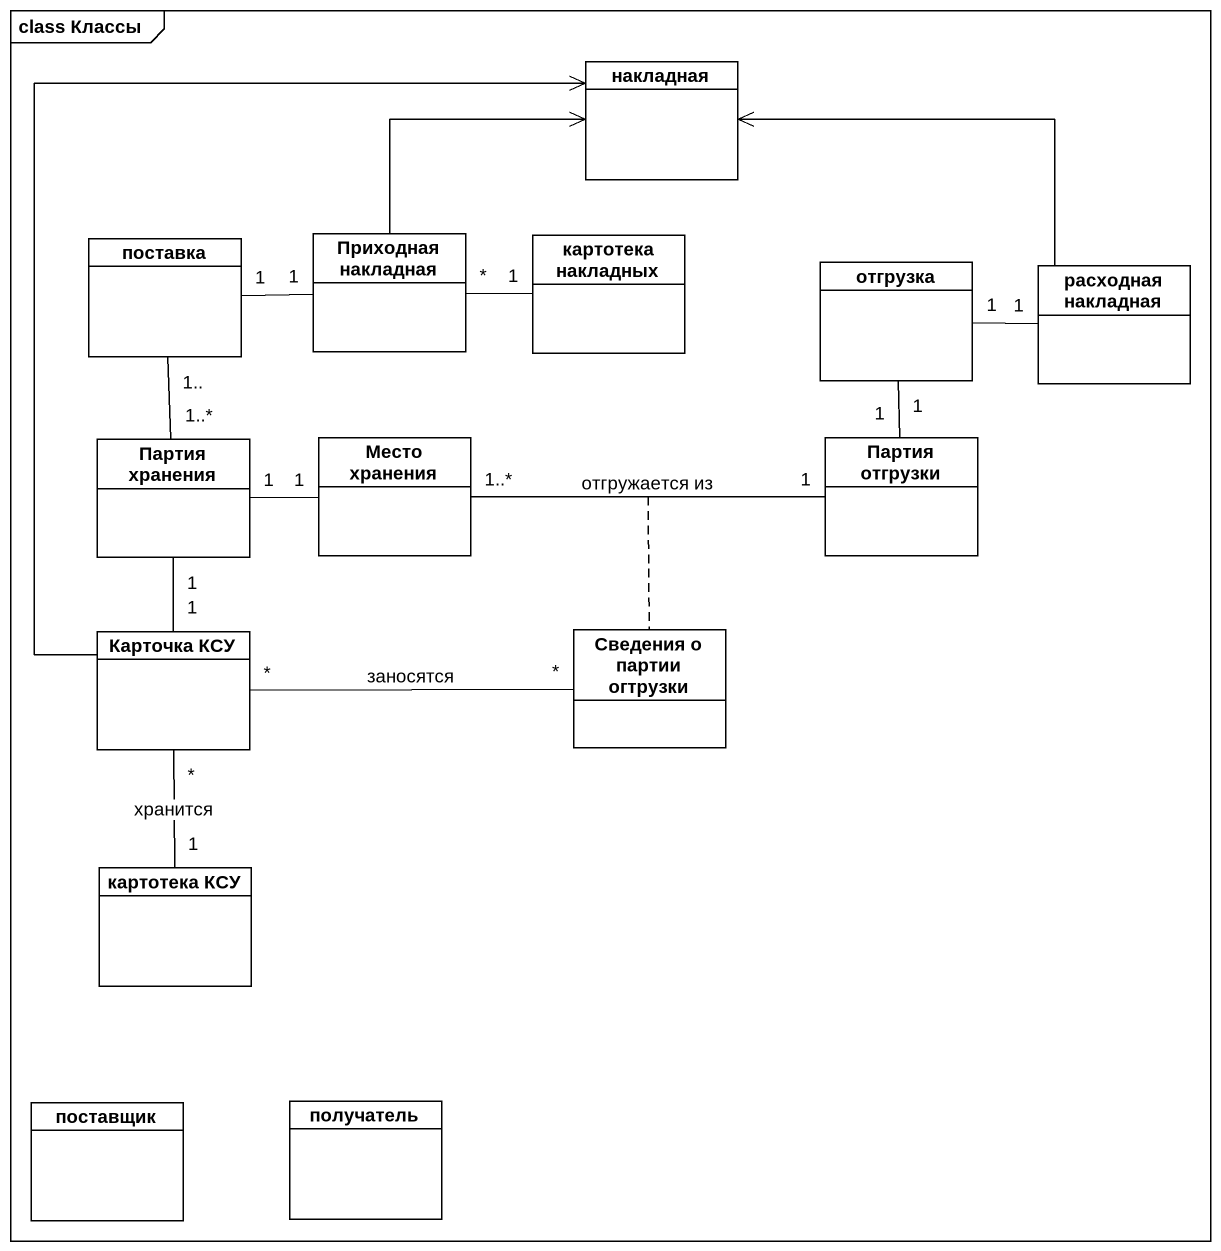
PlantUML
@startuml
mainframe class Классы
hide circle
hide empty members
class накладная
class поставка
class "Приходная накладная" as Приходная_накладная
class "картотека накладных" as картотека_накладных
class отгрузка
class "расходная накладная" as расходная_накладная
class "Партия хранения" as Партия_хранения
class "Место хранения" as Место_хранения
class "Партия отгрузки" as Партия_отгрузки
class "Карточка КСУ" as Карточка_КСУ
class "Сведения о партии огтрузки" as Сведения_о_партии_огтрузки
class "картотека КСУ" as картотека_КСУ
class поставщик
class получатель
поставка "1" -right- "1" Приходная_накладная
поставка "1.." -- "1..*" Партия_хранения
Приходная_накладная -up-> накладная
Приходная_накладная "*" -right- "1" картотека_накладных
отгрузка "1" -right- "1" расходная_накладная
отгрузка "1" -- "1" Партия_отгрузки
расходная_накладная -left-> накладная
Партия_хранения "1" -right- "1" Место_хранения
Партия_хранения "1" -- "1" Карточка_КСУ
Место_хранения "1..*" -right- "1" Партия_отгрузки : отгружается из
(Место_хранения, Партия_отгрузки) .. Сведения_о_партии_огтрузки
Карточка_КСУ -up-> накладная
Карточка_КСУ "*" -right- "*" Сведения_о_партии_огтрузки : заносятся
Карточка_КСУ "*" -- "1" картотека_КСУ : хранится
@enduml
